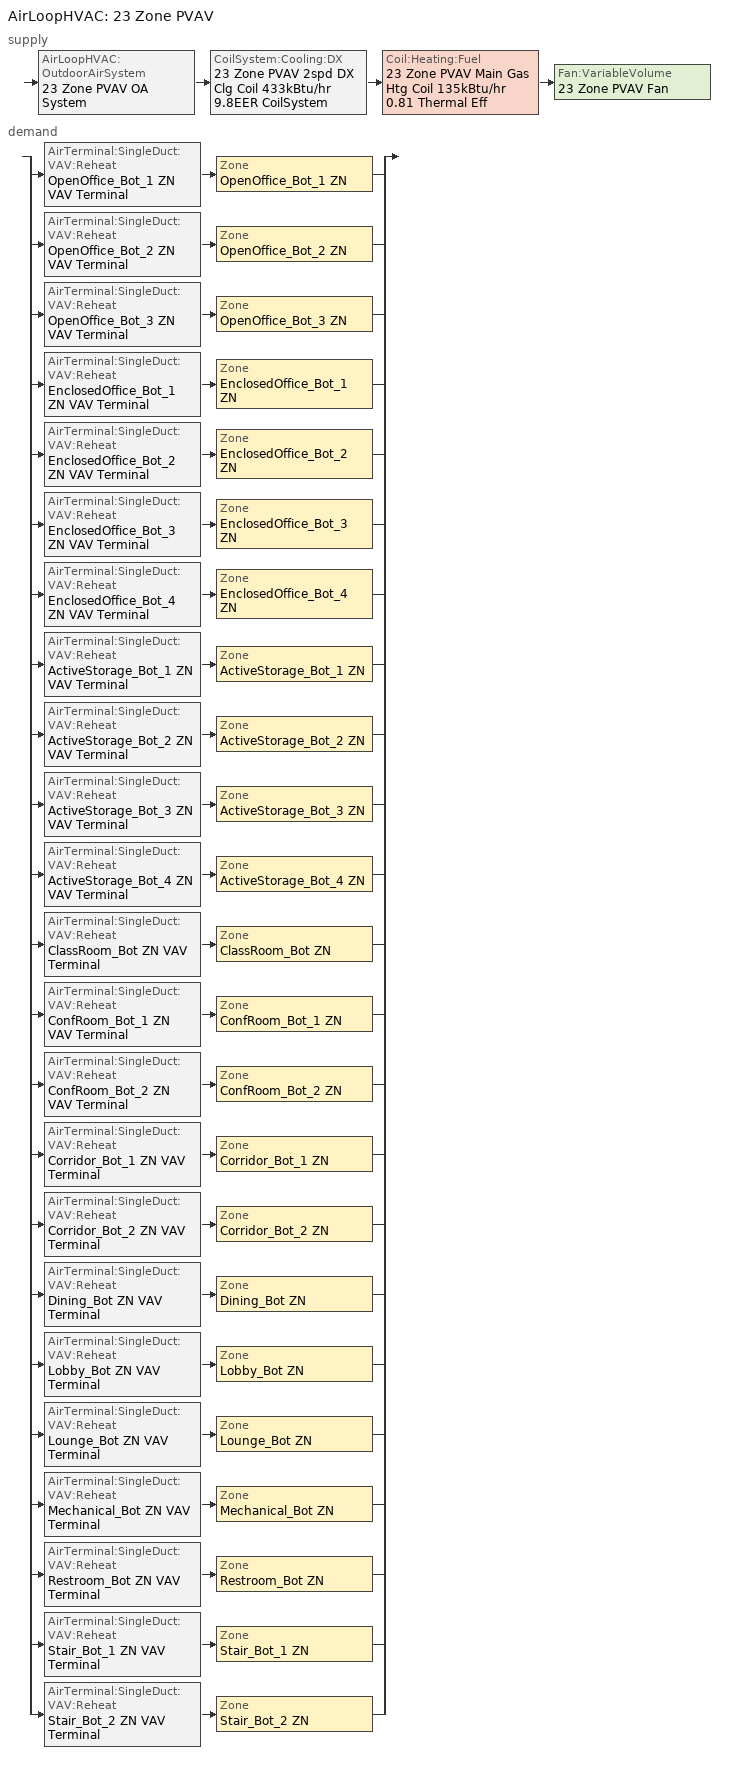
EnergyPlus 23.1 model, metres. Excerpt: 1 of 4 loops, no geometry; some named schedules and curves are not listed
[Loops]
AirLoopHVAC '23 Zone PVAV'
 supply: AirLoopHVAC:OutdoorAirSystem '23 Zone PVAV OA System' > CoilSystem:Cooling:DX '23 Zone PVAV 2spd DX Clg Coil 433kBtu/hr 9.8EER CoilSystem' > Coil:Heating:Fuel '23 Zone PVAV Main Gas Htg Coil 135kBtu/hr 0.81 Thermal Eff' > Fan:VariableVolume '23 Zone PVAV Fan'
 demand: split
  | AirTerminal:SingleDuct:VAV:Reheat 'OpenOffice_Bot_1 ZN VAV Terminal' > Zone 'OpenOffice_Bot_1 ZN'
  | AirTerminal:SingleDuct:VAV:Reheat 'OpenOffice_Bot_2 ZN VAV Terminal' > Zone 'OpenOffice_Bot_2 ZN'
  | AirTerminal:SingleDuct:VAV:Reheat 'OpenOffice_Bot_3 ZN VAV Terminal' > Zone 'OpenOffice_Bot_3 ZN'
  | AirTerminal:SingleDuct:VAV:Reheat 'EnclosedOffice_Bot_1 ZN VAV Terminal' > Zone 'EnclosedOffice_Bot_1 ZN'
  | AirTerminal:SingleDuct:VAV:Reheat 'EnclosedOffice_Bot_2 ZN VAV Terminal' > Zone 'EnclosedOffice_Bot_2 ZN'
  | AirTerminal:SingleDuct:VAV:Reheat 'EnclosedOffice_Bot_3 ZN VAV Terminal' > Zone 'EnclosedOffice_Bot_3 ZN'
  | AirTerminal:SingleDuct:VAV:Reheat 'EnclosedOffice_Bot_4 ZN VAV Terminal' > Zone 'EnclosedOffice_Bot_4 ZN'
  | AirTerminal:SingleDuct:VAV:Reheat 'ActiveStorage_Bot_1 ZN VAV Terminal' > Zone 'ActiveStorage_Bot_1 ZN'
  | AirTerminal:SingleDuct:VAV:Reheat 'ActiveStorage_Bot_2 ZN VAV Terminal' > Zone 'ActiveStorage_Bot_2 ZN'
  | AirTerminal:SingleDuct:VAV:Reheat 'ActiveStorage_Bot_3 ZN VAV Terminal' > Zone 'ActiveStorage_Bot_3 ZN'
  | AirTerminal:SingleDuct:VAV:Reheat 'ActiveStorage_Bot_4 ZN VAV Terminal' > Zone 'ActiveStorage_Bot_4 ZN'
  | AirTerminal:SingleDuct:VAV:Reheat 'ClassRoom_Bot ZN VAV Terminal' > Zone 'ClassRoom_Bot ZN'
  | AirTerminal:SingleDuct:VAV:Reheat 'ConfRoom_Bot_1 ZN VAV Terminal' > Zone 'ConfRoom_Bot_1 ZN'
  | AirTerminal:SingleDuct:VAV:Reheat 'ConfRoom_Bot_2 ZN VAV Terminal' > Zone 'ConfRoom_Bot_2 ZN'
  | AirTerminal:SingleDuct:VAV:Reheat 'Corridor_Bot_1 ZN VAV Terminal' > Zone 'Corridor_Bot_1 ZN'
  | AirTerminal:SingleDuct:VAV:Reheat 'Corridor_Bot_2 ZN VAV Terminal' > Zone 'Corridor_Bot_2 ZN'
  | AirTerminal:SingleDuct:VAV:Reheat 'Dining_Bot ZN VAV Terminal' > Zone 'Dining_Bot ZN'
  | AirTerminal:SingleDuct:VAV:Reheat 'Lobby_Bot ZN VAV Terminal' > Zone 'Lobby_Bot ZN'
  | AirTerminal:SingleDuct:VAV:Reheat 'Lounge_Bot ZN VAV Terminal' > Zone 'Lounge_Bot ZN'
  | AirTerminal:SingleDuct:VAV:Reheat 'Mechanical_Bot ZN VAV Terminal' > Zone 'Mechanical_Bot ZN'
  | AirTerminal:SingleDuct:VAV:Reheat 'Restroom_Bot ZN VAV Terminal' > Zone 'Restroom_Bot ZN'
  | AirTerminal:SingleDuct:VAV:Reheat 'Stair_Bot_1 ZN VAV Terminal' > Zone 'Stair_Bot_1 ZN'
  | AirTerminal:SingleDuct:VAV:Reheat 'Stair_Bot_2 ZN VAV Terminal' > Zone 'Stair_Bot_2 ZN'
[DesignSpecification:OutdoorAir] Outdoor Air Method=Sum; Outdoor Air Flow per Zone {m3/s}=0; Outdoor Air Flow Air Changes per Hour {1/hr}=0
Name | Outdoor Air Flow per Person {m3/s-person} | Outdoor Air Flow per Zone Floor Area {m3/s-m2}
MediumOffice - Storage Ventilation; MediumOffice - Elec/MechRoom Ventilation | 0 | 0.0006096
MediumOffice - Classroom Ventilation | 0.00471947 | 0.0006096
MediumOffice - Conference Ventilation; MediumOffice - Dining Ventilation; MediumOffice - ClosedOffice Ventilation; MediumOffice - Lobby Ventilation; MediumOffice - OpenOffice Ventilation | 0.00235974 | 0.0003048
MediumOffice - Corridor Ventilation; MediumOffice - Restroom Ventilation; MediumOffice - Stair Ventilation | 0 | 0.0003048
[DesignSpecification:OutdoorAir:SpaceList]
Name | Space 1 | Space 1 Design Specification Outdoor Air Object
ActiveStorage_Bot_1 ZN DSOA Space List | ActiveStorage_Bot_1 | MediumOffice - Storage Ventilation
ActiveStorage_Bot_2 ZN DSOA Space List | ActiveStorage_Bot_2 | MediumOffice - Storage Ventilation
ActiveStorage_Bot_3 ZN DSOA Space List | ActiveStorage_Bot_3 | MediumOffice - Storage Ventilation
ActiveStorage_Bot_4 ZN DSOA Space List | ActiveStorage_Bot_4 | MediumOffice - Storage Ventilation
ClassRoom_Bot ZN DSOA Space List | ClassRoom_Bot | MediumOffice - Classroom Ventilation
ConfRoom_Bot_1 ZN DSOA Space List | ConfRoom_Bot_1 | MediumOffice - Conference Ventilation
ConfRoom_Bot_2 ZN DSOA Space List | ConfRoom_Bot_2 | MediumOffice - Conference Ventilation
Corridor_Bot_1 ZN DSOA Space List | Corridor_Bot_1 | MediumOffice - Corridor Ventilation
Corridor_Bot_2 ZN DSOA Space List | Corridor_Bot_2 | MediumOffice - Corridor Ventilation
Dining_Bot ZN DSOA Space List | Dining_Bot | MediumOffice - Dining Ventilation
EnclosedOffice_Bot_1 ZN DSOA Space List | EnclosedOffice_Bot_1 | MediumOffice - ClosedOffice Ventilation
EnclosedOffice_Bot_2 ZN DSOA Space List | EnclosedOffice_Bot_2 | MediumOffice - ClosedOffice Ventilation
EnclosedOffice_Bot_3 ZN DSOA Space List | EnclosedOffice_Bot_3 | MediumOffice - ClosedOffice Ventilation
EnclosedOffice_Bot_4 ZN DSOA Space List | EnclosedOffice_Bot_4 | MediumOffice - ClosedOffice Ventilation
Lobby_Bot ZN DSOA Space List | Lobby_Bot | MediumOffice - Lobby Ventilation
Lounge_Bot ZN DSOA Space List | Lounge_Bot | MediumOffice - Lobby Ventilation
Mechanical_Bot ZN DSOA Space List | Mechanical_Bot | MediumOffice - Elec/MechRoom Ventilation
OpenOffice_Bot_1 ZN DSOA Space List | OpenOffice_Bot_1 | MediumOffice - OpenOffice Ventilation
OpenOffice_Bot_2 ZN DSOA Space List | OpenOffice_Bot_2 | MediumOffice - OpenOffice Ventilation
OpenOffice_Bot_3 ZN DSOA Space List | OpenOffice_Bot_3 | MediumOffice - OpenOffice Ventilation
Restroom_Bot ZN DSOA Space List | Restroom_Bot | MediumOffice - Restroom Ventilation
Stair_Bot_1 ZN DSOA Space List | Stair_Bot_1 | MediumOffice - Stair Ventilation
Stair_Bot_2 ZN DSOA Space List | Stair_Bot_2 | MediumOffice - Stair Ventilation
[DesignSpecification:ZoneAirDistribution] Minimum Zone Ventilation Efficiency=0.6
ActiveStorage_Bot_1 ZN Design Spec Zone Air Dist; ActiveStorage_Bot_2 ZN Design Spec Zone Air Dist; ActiveStorage_Bot_3 ZN Design Spec Zone Air Dist; ActiveStorage_Bot_4 ZN Design Spec Zone Air Dist; ClassRoom_Bot ZN Design Spec Zone Air Dist; ConfRoom_Bot_1 ZN Design Spec Zone Air Dist; ConfRoom_Bot_2 ZN Design Spec Zone Air Dist; Corridor_Bot_1 ZN Design Spec Zone Air Dist; Corridor_Bot_2 ZN Design Spec Zone Air Dist; Dining_Bot ZN Design Spec Zone Air Dist; EnclosedOffice_Bot_1 ZN Design Spec Zone Air Dist; EnclosedOffice_Bot_2 ZN Design Spec Zone Air Dist; EnclosedOffice_Bot_3 ZN Design Spec Zone Air Dist; EnclosedOffice_Bot_4 ZN Design Spec Zone Air Dist; Lobby_Bot ZN Design Spec Zone Air Dist; Lounge_Bot ZN Design Spec Zone Air Dist; Mechanical_Bot ZN Design Spec Zone Air Dist; OpenOffice_Bot_1 ZN Design Spec Zone Air Dist; OpenOffice_Bot_2 ZN Design Spec Zone Air Dist; OpenOffice_Bot_3 ZN Design Spec Zone Air Dist; Restroom_Bot ZN Design Spec Zone Air Dist; Stair_Bot_1 ZN Design Spec Zone Air Dist; Stair_Bot_2 ZN Design Spec Zone Air Dist
[Sizing:Zone] Zone Cooling Design Supply Air Temperature Input Method=SupplyAirTemperature; Zone Cooling Design Supply Air Temperature {C}=12.7778; Zone Cooling Design Supply Air Temperature Difference {deltaC}=11.11; Zone Heating Design Supply Air Temperature Input Method=SupplyAirTemperature; Zone Heating Design Supply Air Temperature {C}=50; Zone Heating Design Supply Air Temperature Difference {deltaC}=11.11; Zone Cooling Design Supply Air Humidity Ratio {kgWater/kgDryAir}=0.0085; Zone Heating Design Supply Air Humidity Ratio {kgWater/kgDryAir}=0.008; Cooling Design Air Flow Method=DesignDay; Cooling Design Air Flow Rate {m3/s}=0; Cooling Minimum Air Flow per Zone Floor Area {m3/s-m2}=0.000762; Cooling Minimum Air Flow {m3/s}=0; Cooling Minimum Air Flow Fraction=0; Heating Design Air Flow Method=DesignDay; Heating Design Air Flow Rate {m3/s}=0; Heating Maximum Air Flow per Zone Floor Area {m3/s-m2}=0.002032; Heating Maximum Air Flow {m3/s}=0.141576; Heating Maximum Air Flow Fraction=0.3; Account for Dedicated Outdoor Air System=No; Zone Load Sizing Method=Sensible Load Only No Latent Load; Zone Latent Cooling Design Supply Air Humidity Ratio Input Method=HumidityRatioDifference; Zone Cooling Design Supply Air Humidity Ratio Difference {kgWater/kgDryAir}=0.005; Zone Latent Heating Design Supply Air Humidity Ratio Input Method=HumidityRatioDifference; Zone Humidification Design Supply Air Humidity Ratio Difference {kgWater/kgDryAir}=0.005
Name | Design Specification Outdoor Air Object | Design Specification Zone Air Distribution Object
ActiveStorage_Bot_1 ZN | ActiveStorage_Bot_1 ZN DSOA Space List | ActiveStorage_Bot_1 ZN Design Spec Zone Air Dist
ActiveStorage_Bot_2 ZN | ActiveStorage_Bot_2 ZN DSOA Space List | ActiveStorage_Bot_2 ZN Design Spec Zone Air Dist
ActiveStorage_Bot_3 ZN | ActiveStorage_Bot_3 ZN DSOA Space List | ActiveStorage_Bot_3 ZN Design Spec Zone Air Dist
ActiveStorage_Bot_4 ZN | ActiveStorage_Bot_4 ZN DSOA Space List | ActiveStorage_Bot_4 ZN Design Spec Zone Air Dist
ClassRoom_Bot ZN | ClassRoom_Bot ZN DSOA Space List | ClassRoom_Bot ZN Design Spec Zone Air Dist
ConfRoom_Bot_1 ZN | ConfRoom_Bot_1 ZN DSOA Space List | ConfRoom_Bot_1 ZN Design Spec Zone Air Dist
ConfRoom_Bot_2 ZN | ConfRoom_Bot_2 ZN DSOA Space List | ConfRoom_Bot_2 ZN Design Spec Zone Air Dist
Corridor_Bot_1 ZN | Corridor_Bot_1 ZN DSOA Space List | Corridor_Bot_1 ZN Design Spec Zone Air Dist
Corridor_Bot_2 ZN | Corridor_Bot_2 ZN DSOA Space List | Corridor_Bot_2 ZN Design Spec Zone Air Dist
Dining_Bot ZN | Dining_Bot ZN DSOA Space List | Dining_Bot ZN Design Spec Zone Air Dist
EnclosedOffice_Bot_1 ZN | EnclosedOffice_Bot_1 ZN DSOA Space List | EnclosedOffice_Bot_1 ZN Design Spec Zone Air Dist
EnclosedOffice_Bot_2 ZN | EnclosedOffice_Bot_2 ZN DSOA Space List | EnclosedOffice_Bot_2 ZN Design Spec Zone Air Dist
EnclosedOffice_Bot_3 ZN | EnclosedOffice_Bot_3 ZN DSOA Space List | EnclosedOffice_Bot_3 ZN Design Spec Zone Air Dist
EnclosedOffice_Bot_4 ZN | EnclosedOffice_Bot_4 ZN DSOA Space List | EnclosedOffice_Bot_4 ZN Design Spec Zone Air Dist
Lobby_Bot ZN | Lobby_Bot ZN DSOA Space List | Lobby_Bot ZN Design Spec Zone Air Dist
Lounge_Bot ZN | Lounge_Bot ZN DSOA Space List | Lounge_Bot ZN Design Spec Zone Air Dist
Mechanical_Bot ZN | Mechanical_Bot ZN DSOA Space List | Mechanical_Bot ZN Design Spec Zone Air Dist
OpenOffice_Bot_1 ZN | OpenOffice_Bot_1 ZN DSOA Space List | OpenOffice_Bot_1 ZN Design Spec Zone Air Dist
OpenOffice_Bot_2 ZN | OpenOffice_Bot_2 ZN DSOA Space List | OpenOffice_Bot_2 ZN Design Spec Zone Air Dist
OpenOffice_Bot_3 ZN | OpenOffice_Bot_3 ZN DSOA Space List | OpenOffice_Bot_3 ZN Design Spec Zone Air Dist
Restroom_Bot ZN | Restroom_Bot ZN DSOA Space List | Restroom_Bot ZN Design Spec Zone Air Dist
Stair_Bot_1 ZN | Stair_Bot_1 ZN DSOA Space List | Stair_Bot_1 ZN Design Spec Zone Air Dist
Stair_Bot_2 ZN | Stair_Bot_2 ZN DSOA Space List | Stair_Bot_2 ZN Design Spec Zone Air Dist
[Sizing:System]
23 Zone PVAV: Type of Load to Size On=Sensible; Design Outdoor Air Flow Rate {m3/s}=1.18989; Central Heating Maximum System Air Flow Ratio=0.3; Preheat Design Temperature {C}=7.22222; Preheat Design Humidity Ratio {kgWater/kgDryAir}=0.008; Precool Design Temperature {C}=12.7778; Precool Design Humidity Ratio {kgWater/kgDryAir}=0.008; Central Cooling Design Supply Air Temperature {C}=12.7778; Central Heating Design Supply Air Temperature {C}=12.7778; Type of Zone Sum to Use=Coincident; 100% Outdoor Air in Cooling=No; 100% Outdoor Air in Heating=No; Central Cooling Design Supply Air Humidity Ratio {kgWater/kgDryAir}=0.0085; Central Heating Design Supply Air Humidity Ratio {kgWater/kgDryAir}=0.008; Cooling Supply Air Flow Rate Method=DesignDay; Cooling Supply Air Flow Rate {m3/s}=0; Cooling Supply Air Flow Rate Per Floor Area {m3/s-m2}=0.00996765; Cooling Fraction of Autosized Cooling Supply Air Flow Rate=1; Cooling Supply Air Flow Rate Per Unit Cooling Capacity {m3/s-W}=3.94755e-05; Heating Supply Air Flow Rate Method=DesignDay; Heating Supply Air Flow Rate {m3/s}=0; Heating Supply Air Flow Rate Per Floor Area {m3/s-m2}=0.00996765; Heating Fraction of Autosized Heating Supply Air Flow Rate=1; Heating Fraction of Autosized Cooling Supply Air Flow Rate=1; Heating Supply Air Flow Rate Per Unit Heating Capacity {m3/s-W}=3.15882e-05; System Outdoor Air Method=ZoneSum; Zone Maximum Outdoor Air Fraction=1; Cooling Design Capacity Method=CoolingDesignCapacity; Cooling Design Capacity {W}=Autosize; Cooling Design Capacity Per Floor Area {W/m2}=234.7; Fraction of Autosized Cooling Design Capacity=1; Heating Design Capacity Method=HeatingDesignCapacity; Heating Design Capacity {W}=Autosize; Heating Design Capacity Per Floor Area {W/m2}=157; Fraction of Autosized Heating Design Capacity=1; Central Cooling Capacity Control Method=OnOff; Occupant Diversity=Autosize
[ZoneControl:Thermostat] Temperature Difference Between Cutout And Setpoint {deltaC}=0
Name | Zone or ZoneList | Control Type Schedule | Control 1
ActiveStorage_Bot_1 ZN Thermostat | ActiveStorage_Bot_1 ZN | ActiveStorage_Bot_1 ZN Thermostat Schedule | MediumOffice - Storage Thermostat 1
ActiveStorage_Bot_2 ZN Thermostat | ActiveStorage_Bot_2 ZN | ActiveStorage_Bot_2 ZN Thermostat Schedule | MediumOffice - Storage Thermostat 2
ActiveStorage_Bot_3 ZN Thermostat | ActiveStorage_Bot_3 ZN | ActiveStorage_Bot_3 ZN Thermostat Schedule | MediumOffice - Storage Thermostat 3
ActiveStorage_Bot_4 ZN Thermostat | ActiveStorage_Bot_4 ZN | ActiveStorage_Bot_4 ZN Thermostat Schedule | MediumOffice - Storage Thermostat 4
ClassRoom_Bot ZN Thermostat | ClassRoom_Bot ZN | ClassRoom_Bot ZN Thermostat Schedule | MediumOffice - Classroom Thermostat 1
ConfRoom_Bot_1 ZN Thermostat | ConfRoom_Bot_1 ZN | ConfRoom_Bot_1 ZN Thermostat Schedule | MediumOffice - Conference Thermostat 1
ConfRoom_Bot_2 ZN Thermostat | ConfRoom_Bot_2 ZN | ConfRoom_Bot_2 ZN Thermostat Schedule | MediumOffice - Conference Thermostat 2
Corridor_Bot_1 ZN Thermostat | Corridor_Bot_1 ZN | Corridor_Bot_1 ZN Thermostat Schedule | MediumOffice - Corridor Thermostat 1
Corridor_Bot_2 ZN Thermostat | Corridor_Bot_2 ZN | Corridor_Bot_2 ZN Thermostat Schedule | MediumOffice - Corridor Thermostat 2
Dining_Bot ZN Thermostat | Dining_Bot ZN | Dining_Bot ZN Thermostat Schedule | MediumOffice - Dining Thermostat 1
EnclosedOffice_Bot_1 ZN Thermostat | EnclosedOffice_Bot_1 ZN | EnclosedOffice_Bot_1 ZN Thermostat Schedule | MediumOffice - ClosedOffice Thermostat 1
EnclosedOffice_Bot_2 ZN Thermostat | EnclosedOffice_Bot_2 ZN | EnclosedOffice_Bot_2 ZN Thermostat Schedule | MediumOffice - ClosedOffice Thermostat 2
EnclosedOffice_Bot_3 ZN Thermostat | EnclosedOffice_Bot_3 ZN | EnclosedOffice_Bot_3 ZN Thermostat Schedule | MediumOffice - ClosedOffice Thermostat 3
EnclosedOffice_Bot_4 ZN Thermostat | EnclosedOffice_Bot_4 ZN | EnclosedOffice_Bot_4 ZN Thermostat Schedule | MediumOffice - ClosedOffice Thermostat 4
Lobby_Bot ZN Thermostat | Lobby_Bot ZN | Lobby_Bot ZN Thermostat Schedule | MediumOffice - Lobby Thermostat 1
Lounge_Bot ZN Thermostat | Lounge_Bot ZN | Lounge_Bot ZN Thermostat Schedule | MediumOffice - Lobby Thermostat 4
Mechanical_Bot ZN Thermostat | Mechanical_Bot ZN | Mechanical_Bot ZN Thermostat Schedule | MediumOffice - Elec/MechRoom Thermostat 1
OpenOffice_Bot_1 ZN Thermostat | OpenOffice_Bot_1 ZN | OpenOffice_Bot_1 ZN Thermostat Schedule | MediumOffice - OpenOffice Thermostat 1
OpenOffice_Bot_2 ZN Thermostat | OpenOffice_Bot_2 ZN | OpenOffice_Bot_2 ZN Thermostat Schedule | MediumOffice - OpenOffice Thermostat 2
OpenOffice_Bot_3 ZN Thermostat | OpenOffice_Bot_3 ZN | OpenOffice_Bot_3 ZN Thermostat Schedule | MediumOffice - OpenOffice Thermostat 3
Restroom_Bot ZN Thermostat | Restroom_Bot ZN | Restroom_Bot ZN Thermostat Schedule | MediumOffice - Restroom Thermostat 1
Stair_Bot_1 ZN Thermostat | Stair_Bot_1 ZN | Stair_Bot_1 ZN Thermostat Schedule | MediumOffice - Stair Thermostat 1
Stair_Bot_2 ZN Thermostat | Stair_Bot_2 ZN | Stair_Bot_2 ZN Thermostat Schedule | MediumOffice - Stair Thermostat 2
[ThermostatSetpoint:DualSetpoint] Heating Setpoint Temperature Schedule=OfficeMedium HTGSETP_SCH_YES_OPTIMUM - occupant standby mode; Cooling Setpoint Temperature Schedule=OfficeMedium CLGSETP_SCH_YES_OPTIMUM - occupant standby mode
MediumOffice - Storage Thermostat 1; MediumOffice - Storage Thermostat 2; MediumOffice - Storage Thermostat 3; MediumOffice - Storage Thermostat 4; MediumOffice - Classroom Thermostat 1; MediumOffice - Conference Thermostat 1; MediumOffice - Conference Thermostat 2; MediumOffice - Corridor Thermostat 1; MediumOffice - Corridor Thermostat 2; MediumOffice - Dining Thermostat 1; MediumOffice - ClosedOffice Thermostat 1; MediumOffice - ClosedOffice Thermostat 2; MediumOffice - ClosedOffice Thermostat 3; MediumOffice - ClosedOffice Thermostat 4; MediumOffice - Lobby Thermostat 1; MediumOffice - Lobby Thermostat 4; MediumOffice - Elec/MechRoom Thermostat 1; MediumOffice - OpenOffice Thermostat 1; MediumOffice - OpenOffice Thermostat 2; MediumOffice - OpenOffice Thermostat 3; MediumOffice - Restroom Thermostat 1; MediumOffice - Stair Thermostat 1; MediumOffice - Stair Thermostat 2
[AirTerminal:SingleDuct:VAV:Reheat] Availability Schedule=Always On Discrete; Maximum Air Flow Rate {m3/s}=Autosize; Zone Minimum Air Flow Input Method=Scheduled; Constant Minimum Air Flow Fraction=0; Fixed Minimum Air Flow Rate {m3/s}=0; Maximum Hot Water or Steam Flow Rate {m3/s}=Autosize; Minimum Hot Water or Steam Flow Rate {m3/s}=0; Convergence Tolerance=0.001; Damper Heating Action=Normal; Maximum Flow per Zone Floor Area During Reheat {m3/s-m2}=Autocalculate; Maximum Flow Fraction During Reheat=Autocalculate; Maximum Reheat Air Temperature {C}=50
Name | Minimum Air Flow Fraction Schedule | Reheat Coil
ActiveStorage_Bot_1 ZN VAV Terminal | ActiveStorage_Bot_1 ZN VAV Terminal - MDP - adjusted | ActiveStorage_Bot_1 ZN Electric Reheat Coil
ActiveStorage_Bot_2 ZN VAV Terminal | ActiveStorage_Bot_2 ZN VAV Terminal - MDP - adjusted | ActiveStorage_Bot_2 ZN Electric Reheat Coil
ActiveStorage_Bot_3 ZN VAV Terminal | ActiveStorage_Bot_3 ZN VAV Terminal - MDP - adjusted | ActiveStorage_Bot_3 ZN Electric Reheat Coil
ActiveStorage_Bot_4 ZN VAV Terminal | ActiveStorage_Bot_4 ZN VAV Terminal - MDP - adjusted | ActiveStorage_Bot_4 ZN Electric Reheat Coil
ClassRoom_Bot ZN VAV Terminal | ClassRoom_Bot ZN VAV Terminal - MDP - adjusted | ClassRoom_Bot ZN Electric Reheat Coil
ConfRoom_Bot_1 ZN VAV Terminal | ConfRoom_Bot_1 ZN VAV Terminal - MDP - adjusted | ConfRoom_Bot_1 ZN Electric Reheat Coil
ConfRoom_Bot_2 ZN VAV Terminal | ConfRoom_Bot_2 ZN VAV Terminal - MDP - adjusted | ConfRoom_Bot_2 ZN Electric Reheat Coil
Corridor_Bot_1 ZN VAV Terminal | Corridor_Bot_1 ZN VAV Terminal - MDP - adjusted | Corridor_Bot_1 ZN Electric Reheat Coil
Corridor_Bot_2 ZN VAV Terminal | Corridor_Bot_2 ZN VAV Terminal - MDP - adjusted | Corridor_Bot_2 ZN Electric Reheat Coil
Dining_Bot ZN VAV Terminal | Dining_Bot ZN VAV Terminal - MDP - adjusted | Dining_Bot ZN Electric Reheat Coil
EnclosedOffice_Bot_1 ZN VAV Terminal | EnclosedOffice_Bot_1 ZN VAV Terminal - MDP - adjusted | EnclosedOffice_Bot_1 ZN Electric Reheat Coil
EnclosedOffice_Bot_2 ZN VAV Terminal | EnclosedOffice_Bot_2 ZN VAV Terminal - MDP - adjusted | EnclosedOffice_Bot_2 ZN Electric Reheat Coil
EnclosedOffice_Bot_3 ZN VAV Terminal | EnclosedOffice_Bot_3 ZN VAV Terminal - MDP - adjusted | EnclosedOffice_Bot_3 ZN Electric Reheat Coil
EnclosedOffice_Bot_4 ZN VAV Terminal | EnclosedOffice_Bot_4 ZN VAV Terminal - MDP - adjusted | EnclosedOffice_Bot_4 ZN Electric Reheat Coil
Lobby_Bot ZN VAV Terminal | Lobby_Bot ZN VAV Terminal - MDP - adjusted | Lobby_Bot ZN Electric Reheat Coil
Lounge_Bot ZN VAV Terminal | Lounge_Bot ZN VAV Terminal - MDP - adjusted | Lounge_Bot ZN Electric Reheat Coil
Mechanical_Bot ZN VAV Terminal | Mechanical_Bot ZN VAV Terminal - MDP - adjusted | Mechanical_Bot ZN Electric Reheat Coil
OpenOffice_Bot_1 ZN VAV Terminal | OpenOffice_Bot_1 ZN VAV Terminal - MDP - adjusted | OpenOffice_Bot_1 ZN Electric Reheat Coil
OpenOffice_Bot_2 ZN VAV Terminal | OpenOffice_Bot_2 ZN VAV Terminal - MDP - adjusted | OpenOffice_Bot_2 ZN Electric Reheat Coil
OpenOffice_Bot_3 ZN VAV Terminal | OpenOffice_Bot_3 ZN VAV Terminal - MDP - adjusted | OpenOffice_Bot_3 ZN Electric Reheat Coil
Restroom_Bot ZN VAV Terminal | Restroom_Bot ZN VAV Terminal - MDP - adjusted | Restroom_Bot ZN Electric Reheat Coil
Stair_Bot_1 ZN VAV Terminal | Stair_Bot_1 ZN VAV Terminal - MDP - adjusted | Stair_Bot_1 ZN Electric Reheat Coil
Stair_Bot_2 ZN VAV Terminal | Stair_Bot_2 ZN VAV Terminal - MDP - adjusted | Stair_Bot_2 ZN Electric Reheat Coil
[Zone equipment]
ActiveStorage_Bot_1 ZN: ActiveStorage_Bot_1 ZN VAV Terminal
ActiveStorage_Bot_2 ZN: ActiveStorage_Bot_2 ZN VAV Terminal
ActiveStorage_Bot_3 ZN: ActiveStorage_Bot_3 ZN VAV Terminal
ActiveStorage_Bot_4 ZN: ActiveStorage_Bot_4 ZN VAV Terminal
ClassRoom_Bot ZN: ClassRoom_Bot ZN VAV Terminal
ConfRoom_Bot_1 ZN: ConfRoom_Bot_1 ZN VAV Terminal
ConfRoom_Bot_2 ZN: ConfRoom_Bot_2 ZN VAV Terminal
Corridor_Bot_1 ZN: Corridor_Bot_1 ZN VAV Terminal
Corridor_Bot_2 ZN: Corridor_Bot_2 ZN VAV Terminal
Dining_Bot ZN: Dining_Bot ZN VAV Terminal
EnclosedOffice_Bot_1 ZN: EnclosedOffice_Bot_1 ZN VAV Terminal
EnclosedOffice_Bot_2 ZN: EnclosedOffice_Bot_2 ZN VAV Terminal
EnclosedOffice_Bot_3 ZN: EnclosedOffice_Bot_3 ZN VAV Terminal
EnclosedOffice_Bot_4 ZN: EnclosedOffice_Bot_4 ZN VAV Terminal
Lobby_Bot ZN: Lobby_Bot ZN VAV Terminal
Lounge_Bot ZN: Lounge_Bot ZN VAV Terminal
Mechanical_Bot ZN: Mechanical_Bot ZN VAV Terminal
OpenOffice_Bot_1 ZN: OpenOffice_Bot_1 ZN VAV Terminal
OpenOffice_Bot_2 ZN: OpenOffice_Bot_2 ZN VAV Terminal
OpenOffice_Bot_3 ZN: OpenOffice_Bot_3 ZN VAV Terminal
Restroom_Bot ZN: Restroom_Bot ZN VAV Terminal
Stair_Bot_1 ZN: Stair_Bot_1 ZN VAV Terminal
Stair_Bot_2 ZN: Stair_Bot_2 ZN VAV Terminal
[Fan:VariableVolume]
23 Zone PVAV Fan: Availability Schedule=OfficeMedium HVACOperationSchd; Fan Total Efficiency=0.6084; Pressure Rise {Pa}=1389.92; Maximum Flow Rate {m3/s}=AutoSize; Fan Power Minimum Flow Rate Input Method=Fraction; Fan Power Minimum Flow Fraction=0.25; Fan Power Minimum Air Flow Rate {m3/s}=0; Motor Efficiency=0.936; Motor In Airstream Fraction=1; Fan Power Coefficient 1=0.04076; Fan Power Coefficient 2=0.0881; Fan Power Coefficient 3=-0.0729; Fan Power Coefficient 4=0.9437; Fan Power Coefficient 5=0
[Coil:Cooling:DX:TwoSpeed]
23 Zone PVAV 2spd DX Clg Coil 433kBtu/hr 9.8EER: Availability Schedule=Always On Discrete; High Speed Gross Rated Total Cooling Capacity {W}=Autosize; High Speed Rated Sensible Heat Ratio=Autosize; High Speed Gross Rated Cooling COP {W/W}=3.39929; High Speed Rated Air Flow Rate {m3/s}=Autosize; High Speed 2017 Rated Evaporator Fan Power Per Volume Flow Rate {W/(m3/s)}=773.3; High Speed 2023 Rated Evaporator Fan Power Per Volume Flow Rate {W/(m3/s)}=23 Zone PVAV Mixed Air Node; Unit Internal Static Air Pressure {Pa}=23 Zone PVAV 2spd DX Clg Coil 433kBtu/hr 9.8EER Outlet Air Node; Total Cooling Capacity Function of Temperature Curve=PSZ-AC DX Unitary Package EIRFT; Total Cooling Capacity Function of Flow Fraction Curve=PSZ-AC_Unitary_PackagecoolEIRFFF; Energy Input Ratio Function of Temperature Curve=PSZ-AC_Unitary_PackagecoolPLR; Energy Input Ratio Function of Flow Fraction Curve=Autosize; Part Load Fraction Correlation Curve=0.69; Low Speed Gross Rated Total Cooling Capacity {W}=3.39929; Low Speed Gross Rated Sensible Heat Ratio=Autosize; Low Speed Gross Rated Cooling COP {W/W}=PSZ-AC_Unitary_PackagecoolCapFT; Low Speed Rated Air Flow Rate {m3/s}=PSZ-AC DX Unitary Package EIRFT; Low Speed 2023 Rated Evaporator Fan Power Per Volume Flow Rate {W/(m3/s)}=AirCooled; Low Speed Total Cooling Capacity Function of Temperature Curve=-25; Low Speed Energy Input Ratio Function of Temperature Curve=0.9; Condenser Type=Autosize; Minimum Outdoor Dry-Bulb Temperature for Compressor Operation {C}=0.9; High Speed Evaporative Condenser Effectiveness=Autosize; High Speed Evaporative Condenser Air Flow Rate {m3/s}=Autosize; Low Speed Evaporative Condenser Air Flow Rate {m3/s}=0; Low Speed Evaporative Condenser Pump Rated Power Consumption {W}=2
[Coil:Heating:Electric] Availability Schedule=Always On Discrete; Efficiency=1; Nominal Capacity {W}=Autosize
ActiveStorage_Bot_1 ZN Electric Reheat Coil; ActiveStorage_Bot_2 ZN Electric Reheat Coil; ActiveStorage_Bot_3 ZN Electric Reheat Coil; ActiveStorage_Bot_4 ZN Electric Reheat Coil; ClassRoom_Bot ZN Electric Reheat Coil; ConfRoom_Bot_1 ZN Electric Reheat Coil; ConfRoom_Bot_2 ZN Electric Reheat Coil; Corridor_Bot_1 ZN Electric Reheat Coil; Corridor_Bot_2 ZN Electric Reheat Coil; Dining_Bot ZN Electric Reheat Coil; EnclosedOffice_Bot_1 ZN Electric Reheat Coil; EnclosedOffice_Bot_2 ZN Electric Reheat Coil; EnclosedOffice_Bot_3 ZN Electric Reheat Coil; EnclosedOffice_Bot_4 ZN Electric Reheat Coil; Lobby_Bot ZN Electric Reheat Coil; Lounge_Bot ZN Electric Reheat Coil; Mechanical_Bot ZN Electric Reheat Coil; OpenOffice_Bot_1 ZN Electric Reheat Coil; OpenOffice_Bot_2 ZN Electric Reheat Coil; OpenOffice_Bot_3 ZN Electric Reheat Coil; Restroom_Bot ZN Electric Reheat Coil; Stair_Bot_1 ZN Electric Reheat Coil; Stair_Bot_2 ZN Electric Reheat Coil
[Coil:Heating:Fuel]
23 Zone PVAV Main Gas Htg Coil 135kBtu/hr 0.81 Thermal Eff: Availability Schedule=Always On Discrete; Fuel Type=NaturalGas; Burner Efficiency=0.81; Nominal Capacity {W}=AutoSize; On Cycle Parasitic Electric Load {W}=0; Off Cycle Parasitic Fuel Load {W}=0
[CoilSystem:Cooling:DX]
23 Zone PVAV 2spd DX Clg Coil 433kBtu/hr 9.8EER CoilSystem: Availability Schedule=Always On Discrete; Cooling Coil=23 Zone PVAV 2spd DX Clg Coil 433kBtu/hr 9.8EER
[Controller:OutdoorAir]
Controller Outdoor Air 1: Minimum Outdoor Air Flow Rate {m3/s}=0; Maximum Outdoor Air Flow Rate {m3/s}=Autosize; Economizer Control Type=DifferentialDryBulb; Economizer Control Action Type=ModulateFlow; Lockout Type=LockoutWithHeating; Minimum Limit Type=FixedMinimum; Minimum Outdoor Air Schedule=OfficeMedium MinOA_MotorizedDamper_Sched; Maximum Fraction of Outdoor Air Schedule=23 Zone PVAV_MAX_OA_FRAC; Mechanical Ventilation Controller=23 Zone PVAV Ventilation Controller; High Humidity Control=No; Control High Indoor Humidity Based on Outdoor Humidity Ratio=Yes; Heat Recovery Bypass Control Type=BypassWhenWithinEconomizerLimits
[Controller:MechanicalVentilation]
23 Zone PVAV Ventilation Controller: Availability Schedule=OfficeMedium MinOA_MotorizedDamper_Sched; Demand Controlled Ventilation=No; System Outdoor Air Method=Standard62.1VentilationRateProcedureWithLimit; Zone or ZoneList 1=ActiveStorage_Bot_1 ZN; Design Specification Outdoor Air Object Name 1=MediumOffice - Storage Ventilation; Design Specification Zone Air Distribution Object Name 1=ActiveStorage_Bot_1 ZN Design Spec Zone Air Dist; Zone or ZoneList 2=ActiveStorage_Bot_2 ZN; Design Specification Outdoor Air Object Name 2=MediumOffice - Storage Ventilation; Design Specification Zone Air Distribution Object Name 2=ActiveStorage_Bot_2 ZN Design Spec Zone Air Dist; Zone or ZoneList 3=ActiveStorage_Bot_3 ZN; Design Specification Outdoor Air Object Name 3=MediumOffice - Storage Ventilation; Design Specification Zone Air Distribution Object Name 3=ActiveStorage_Bot_3 ZN Design Spec Zone Air Dist; Zone or ZoneList 4=ActiveStorage_Bot_4 ZN; Design Specification Outdoor Air Object Name 4=MediumOffice - Storage Ventilation; Design Specification Zone Air Distribution Object Name 4=ActiveStorage_Bot_4 ZN Design Spec Zone Air Dist; Zone or ZoneList 5=ClassRoom_Bot ZN; Design Specification Outdoor Air Object Name 5=MediumOffice - Classroom Ventilation; Design Specification Zone Air Distribution Object Name 5=ClassRoom_Bot ZN Design Spec Zone Air Dist; Zone or ZoneList 6=ConfRoom_Bot_1 ZN; Design Specification Outdoor Air Object Name 6=MediumOffice - Conference Ventilation; Design Specification Zone Air Distribution Object Name 6=ConfRoom_Bot_1 ZN Design Spec Zone Air Dist; Zone or ZoneList 7=ConfRoom_Bot_2 ZN; Design Specification Outdoor Air Object Name 7=MediumOffice - Conference Ventilation; Design Specification Zone Air Distribution Object Name 7=ConfRoom_Bot_2 ZN Design Spec Zone Air Dist; Zone or ZoneList 8=Corridor_Bot_1 ZN; Design Specification Outdoor Air Object Name 8=MediumOffice - Corridor Ventilation; Design Specification Zone Air Distribution Object Name 8=Corridor_Bot_1 ZN Design Spec Zone Air Dist; Zone or ZoneList 9=Corridor_Bot_2 ZN; Design Specification Outdoor Air Object Name 9=MediumOffice - Corridor Ventilation; Design Specification Zone Air Distribution Object Name 9=Corridor_Bot_2 ZN Design Spec Zone Air Dist; Zone or ZoneList 10=Dining_Bot ZN; Design Specification Outdoor Air Object Name 10=MediumOffice - Dining Ventilation; Design Specification Zone Air Distribution Object Name 10=Dining_Bot ZN Design Spec Zone Air Dist; Zone or ZoneList 11=EnclosedOffice_Bot_1 ZN; Design Specification Outdoor Air Object Name 11=MediumOffice - ClosedOffice Ventilation; Design Specification Zone Air Distribution Object Name 11=EnclosedOffice_Bot_1 ZN Design Spec Zone Air Dist; Zone or ZoneList 12=EnclosedOffice_Bot_2 ZN; Design Specification Outdoor Air Object Name 12=MediumOffice - ClosedOffice Ventilation; Design Specification Zone Air Distribution Object Name 12=EnclosedOffice_Bot_2 ZN Design Spec Zone Air Dist; Zone or ZoneList 13=EnclosedOffice_Bot_3 ZN; Design Specification Outdoor Air Object Name 13=MediumOffice - ClosedOffice Ventilation; Design Specification Zone Air Distribution Object Name 13=EnclosedOffice_Bot_3 ZN Design Spec Zone Air Dist; Zone or ZoneList 14=EnclosedOffice_Bot_4 ZN; Design Specification Outdoor Air Object Name 14=MediumOffice - ClosedOffice Ventilation; Design Specification Zone Air Distribution Object Name 14=EnclosedOffice_Bot_4 ZN Design Spec Zone Air Dist; Zone or ZoneList 15=Lobby_Bot ZN; Design Specification Outdoor Air Object Name 15=MediumOffice - Lobby Ventilation; Design Specification Zone Air Distribution Object Name 15=Lobby_Bot ZN Design Spec Zone Air Dist; Zone or ZoneList 16=Lounge_Bot ZN; Design Specification Outdoor Air Object Name 16=MediumOffice - Lobby Ventilation; Design Specification Zone Air Distribution Object Name 16=Lounge_Bot ZN Design Spec Zone Air Dist; Zone or ZoneList 17=Mechanical_Bot ZN; Design Specification Outdoor Air Object Name 17=MediumOffice - Elec/MechRoom Ventilation; Design Specification Zone Air Distribution Object Name 17=Mechanical_Bot ZN Design Spec Zone Air Dist; Zone or ZoneList 18=OpenOffice_Bot_1 ZN; Design Specification Outdoor Air Object Name 18=MediumOffice - OpenOffice Ventilation; Design Specification Zone Air Distribution Object Name 18=OpenOffice_Bot_1 ZN Design Spec Zone Air Dist; Zone or ZoneList 19=OpenOffice_Bot_2 ZN; Design Specification Outdoor Air Object Name 19=MediumOffice - OpenOffice Ventilation; Design Specification Zone Air Distribution Object Name 19=OpenOffice_Bot_2 ZN Design Spec Zone Air Dist; Zone or ZoneList 20=OpenOffice_Bot_3 ZN; Design Specification Outdoor Air Object Name 20=MediumOffice - OpenOffice Ventilation; Design Specification Zone Air Distribution Object Name 20=OpenOffice_Bot_3 ZN Design Spec Zone Air Dist; Zone or ZoneList 21=Restroom_Bot ZN; Design Specification Outdoor Air Object Name 21=MediumOffice - Restroom Ventilation; Design Specification Zone Air Distribution Object Name 21=Restroom_Bot ZN Design Spec Zone Air Dist; Zone or ZoneList 22=Stair_Bot_1 ZN; Design Specification Outdoor Air Object Name 22=MediumOffice - Stair Ventilation; Design Specification Zone Air Distribution Object Name 22=Stair_Bot_1 ZN Design Spec Zone Air Dist; Zone or ZoneList 23=Stair_Bot_2 ZN; Design Specification Outdoor Air Object Name 23=MediumOffice - Stair Ventilation; Design Specification Zone Air Distribution Object Name 23=Stair_Bot_2 ZN Design Spec Zone Air Dist
[AirLoopHVAC]
23 Zone PVAV: Design Supply Air Flow Rate {m3/s}=AutoSize; Design Return Air Flow Fraction of Supply Air Flow=1
[SetpointManager:MixedAir] Control Variable=Temperature
Name | Setpoint Node or NodeList
23 Zone PVAV Mixed Air Node OS Default SPM | 23 Zone PVAV Mixed Air Node
23 Zone PVAV 2spd DX Clg Coil 433kBtu/hr 9.8EER Outlet Air Node OS Default SPM | 23 Zone PVAV 2spd DX Clg Coil 433kBtu/hr 9.8EER Outlet Air Node
23 Zone PVAV Main Gas Htg Coil 135kBtu/hr 0.81 Thermal Eff Outlet Air Node OS Default SPM | 23 Zone PVAV Main Gas Htg Coil 135kBtu/hr 0.81 Thermal Eff Outlet Air Node
[SetpointManager:Warmest]
23 Zone PVAV SAT Warmest Reset: Control Variable=Temperature; HVAC Air Loop=23 Zone PVAV; Minimum Setpoint Temperature {C}=12.7778; Maximum Setpoint Temperature {C}=15.5556; Strategy=MaximumTemperature; Setpoint Node or NodeList=23 Zone PVAV Supply Outlet Node
[Schedule:Week:Daily]
ActiveStorage_Bot_1 ZN VAV Terminal - MDP - adjusted Week Rule - Jan1-Dec31: ActiveStorage_Bot_1 ZN VAV Terminal - MDP Default 1, ActiveStorage_Bot_1 ZN VAV Terminal - MDP Default 1, ActiveStorage_Bot_1 ZN VAV Terminal - MDP Default 1, ActiveStorage_Bot_1 ZN VAV Terminal - MDP Default 1, ActiveStorage_Bot_1 ZN VAV Terminal - MDP Default 1, ActiveStorage_Bot_1 ZN VAV Terminal - MDP Default 1, ActiveStorage_Bot_1 ZN VAV Terminal - MDP Default 1, ActiveStorage_Bot_1 ZN VAV Terminal - MDP Default 1, ActiveStorage_Bot_1 ZN VAV Terminal - MDP Default 1, ActiveStorage_Bot_1 ZN VAV Terminal - MDP Default 1, ActiveStorage_Bot_1 ZN VAV Terminal - MDP Default 1, ActiveStorage_Bot_1 ZN VAV Terminal - MDP Default 1
ActiveStorage_Bot_2 ZN VAV Terminal - MDP - adjusted Week Rule - Jan1-Dec31: ActiveStorage_Bot_2 ZN VAV Terminal - MDP Default 1, ActiveStorage_Bot_2 ZN VAV Terminal - MDP Default 1, ActiveStorage_Bot_2 ZN VAV Terminal - MDP Default 1, ActiveStorage_Bot_2 ZN VAV Terminal - MDP Default 1, ActiveStorage_Bot_2 ZN VAV Terminal - MDP Default 1, ActiveStorage_Bot_2 ZN VAV Terminal - MDP Default 1, ActiveStorage_Bot_2 ZN VAV Terminal - MDP Default 1, ActiveStorage_Bot_2 ZN VAV Terminal - MDP Default 1, ActiveStorage_Bot_2 ZN VAV Terminal - MDP Default 1, ActiveStorage_Bot_2 ZN VAV Terminal - MDP Default 1, ActiveStorage_Bot_2 ZN VAV Terminal - MDP Default 1, ActiveStorage_Bot_2 ZN VAV Terminal - MDP Default 1
ActiveStorage_Bot_3 ZN VAV Terminal - MDP - adjusted Week Rule - Jan1-Dec31: ActiveStorage_Bot_3 ZN VAV Terminal - MDP Default 1, ActiveStorage_Bot_3 ZN VAV Terminal - MDP Default 1, ActiveStorage_Bot_3 ZN VAV Terminal - MDP Default 1, ActiveStorage_Bot_3 ZN VAV Terminal - MDP Default 1, ActiveStorage_Bot_3 ZN VAV Terminal - MDP Default 1, ActiveStorage_Bot_3 ZN VAV Terminal - MDP Default 1, ActiveStorage_Bot_3 ZN VAV Terminal - MDP Default 1, ActiveStorage_Bot_3 ZN VAV Terminal - MDP Default 1, ActiveStorage_Bot_3 ZN VAV Terminal - MDP Default 1, ActiveStorage_Bot_3 ZN VAV Terminal - MDP Default 1, ActiveStorage_Bot_3 ZN VAV Terminal - MDP Default 1, ActiveStorage_Bot_3 ZN VAV Terminal - MDP Default 1
ActiveStorage_Bot_4 ZN VAV Terminal - MDP - adjusted Week Rule - Jan1-Dec31: ActiveStorage_Bot_4 ZN VAV Terminal - MDP Default 1, ActiveStorage_Bot_4 ZN VAV Terminal - MDP Default 1, ActiveStorage_Bot_4 ZN VAV Terminal - MDP Default 1, ActiveStorage_Bot_4 ZN VAV Terminal - MDP Default 1, ActiveStorage_Bot_4 ZN VAV Terminal - MDP Default 1, ActiveStorage_Bot_4 ZN VAV Terminal - MDP Default 1, ActiveStorage_Bot_4 ZN VAV Terminal - MDP Default 1, ActiveStorage_Bot_4 ZN VAV Terminal - MDP Default 1, ActiveStorage_Bot_4 ZN VAV Terminal - MDP Default 1, ActiveStorage_Bot_4 ZN VAV Terminal - MDP Default 1, ActiveStorage_Bot_4 ZN VAV Terminal - MDP Default 1, ActiveStorage_Bot_4 ZN VAV Terminal - MDP Default 1
ClassRoom_Bot ZN VAV Terminal - MDP - adjusted Week Rule - Jan1-Dec31: ClassRoom_Bot ZN VAV Terminal - MDP Default 1, ClassRoom_Bot ZN VAV Terminal - MDP Default 1, ClassRoom_Bot ZN VAV Terminal - MDP Default 1, ClassRoom_Bot ZN VAV Terminal - MDP Default 1, ClassRoom_Bot ZN VAV Terminal - MDP Default 1, ClassRoom_Bot ZN VAV Terminal - MDP Default 1, ClassRoom_Bot ZN VAV Terminal - MDP Default 1, ClassRoom_Bot ZN VAV Terminal - MDP Default 1, ClassRoom_Bot ZN VAV Terminal - MDP Default 1, ClassRoom_Bot ZN VAV Terminal - MDP Default 1, ClassRoom_Bot ZN VAV Terminal - MDP Default 1, ClassRoom_Bot ZN VAV Terminal - MDP Default 1
ConfRoom_Bot_1 ZN VAV Terminal - MDP - adjusted Week Rule - Jan1-Dec31: ConfRoom_Bot_1 ZN VAV Terminal - MDP Default 1, ConfRoom_Bot_1 ZN VAV Terminal - MDP Default 1, ConfRoom_Bot_1 ZN VAV Terminal - MDP Default 1, ConfRoom_Bot_1 ZN VAV Terminal - MDP Default 1, ConfRoom_Bot_1 ZN VAV Terminal - MDP Default 1, ConfRoom_Bot_1 ZN VAV Terminal - MDP Default 1, ConfRoom_Bot_1 ZN VAV Terminal - MDP Default 1, ConfRoom_Bot_1 ZN VAV Terminal - MDP Default 1, ConfRoom_Bot_1 ZN VAV Terminal - MDP Default 1, ConfRoom_Bot_1 ZN VAV Terminal - MDP Default 1, ConfRoom_Bot_1 ZN VAV Terminal - MDP Default 1, ConfRoom_Bot_1 ZN VAV Terminal - MDP Default 1
ConfRoom_Bot_2 ZN VAV Terminal - MDP - adjusted Week Rule - Jan1-Dec31: ConfRoom_Bot_2 ZN VAV Terminal - MDP Default 1, ConfRoom_Bot_2 ZN VAV Terminal - MDP Default 1, ConfRoom_Bot_2 ZN VAV Terminal - MDP Default 1, ConfRoom_Bot_2 ZN VAV Terminal - MDP Default 1, ConfRoom_Bot_2 ZN VAV Terminal - MDP Default 1, ConfRoom_Bot_2 ZN VAV Terminal - MDP Default 1, ConfRoom_Bot_2 ZN VAV Terminal - MDP Default 1, ConfRoom_Bot_2 ZN VAV Terminal - MDP Default 1, ConfRoom_Bot_2 ZN VAV Terminal - MDP Default 1, ConfRoom_Bot_2 ZN VAV Terminal - MDP Default 1, ConfRoom_Bot_2 ZN VAV Terminal - MDP Default 1, ConfRoom_Bot_2 ZN VAV Terminal - MDP Default 1
Corridor_Bot_1 ZN VAV Terminal - MDP - adjusted Week Rule - Jan1-Dec31: Corridor_Bot_1 ZN VAV Terminal - MDP Default 1, Corridor_Bot_1 ZN VAV Terminal - MDP Default 1, Corridor_Bot_1 ZN VAV Terminal - MDP Default 1, Corridor_Bot_1 ZN VAV Terminal - MDP Default 1, Corridor_Bot_1 ZN VAV Terminal - MDP Default 1, Corridor_Bot_1 ZN VAV Terminal - MDP Default 1, Corridor_Bot_1 ZN VAV Terminal - MDP Default 1, Corridor_Bot_1 ZN VAV Terminal - MDP Default 1, Corridor_Bot_1 ZN VAV Terminal - MDP Default 1, Corridor_Bot_1 ZN VAV Terminal - MDP Default 1, Corridor_Bot_1 ZN VAV Terminal - MDP Default 1, Corridor_Bot_1 ZN VAV Terminal - MDP Default 1
Corridor_Bot_2 ZN VAV Terminal - MDP - adjusted Week Rule - Jan1-Dec31: Corridor_Bot_2 ZN VAV Terminal - MDP Default 1, Corridor_Bot_2 ZN VAV Terminal - MDP Default 1, Corridor_Bot_2 ZN VAV Terminal - MDP Default 1, Corridor_Bot_2 ZN VAV Terminal - MDP Default 1, Corridor_Bot_2 ZN VAV Terminal - MDP Default 1, Corridor_Bot_2 ZN VAV Terminal - MDP Default 1, Corridor_Bot_2 ZN VAV Terminal - MDP Default 1, Corridor_Bot_2 ZN VAV Terminal - MDP Default 1, Corridor_Bot_2 ZN VAV Terminal - MDP Default 1, Corridor_Bot_2 ZN VAV Terminal - MDP Default 1, Corridor_Bot_2 ZN VAV Terminal - MDP Default 1, Corridor_Bot_2 ZN VAV Terminal - MDP Default 1
Dining_Bot ZN VAV Terminal - MDP - adjusted Week Rule - Jan1-Dec31: Dining_Bot ZN VAV Terminal - MDP Default 1, Dining_Bot ZN VAV Terminal - MDP Default 1, Dining_Bot ZN VAV Terminal - MDP Default 1, Dining_Bot ZN VAV Terminal - MDP Default 1, Dining_Bot ZN VAV Terminal - MDP Default 1, Dining_Bot ZN VAV Terminal - MDP Default 1, Dining_Bot ZN VAV Terminal - MDP Default 1, Dining_Bot ZN VAV Terminal - MDP Default 1, Dining_Bot ZN VAV Terminal - MDP Default 1, Dining_Bot ZN VAV Terminal - MDP Default 1, Dining_Bot ZN VAV Terminal - MDP Default 1, Dining_Bot ZN VAV Terminal - MDP Default 1
EnclosedOffice_Bot_1 ZN VAV Terminal - MDP - adjusted Week Rule - Jan1-Dec31: EnclosedOffice_Bot_1 ZN VAV Terminal - MDP Default 1, EnclosedOffice_Bot_1 ZN VAV Terminal - MDP Default 1, EnclosedOffice_Bot_1 ZN VAV Terminal - MDP Default 1, EnclosedOffice_Bot_1 ZN VAV Terminal - MDP Default 1, EnclosedOffice_Bot_1 ZN VAV Terminal - MDP Default 1, EnclosedOffice_Bot_1 ZN VAV Terminal - MDP Default 1, EnclosedOffice_Bot_1 ZN VAV Terminal - MDP Default 1, EnclosedOffice_Bot_1 ZN VAV Terminal - MDP Default 1, EnclosedOffice_Bot_1 ZN VAV Terminal - MDP Default 1, EnclosedOffice_Bot_1 ZN VAV Terminal - MDP Default 1, EnclosedOffice_Bot_1 ZN VAV Terminal - MDP Default 1, EnclosedOffice_Bot_1 ZN VAV Terminal - MDP Default 1
EnclosedOffice_Bot_2 ZN VAV Terminal - MDP - adjusted Week Rule - Jan1-Dec31: EnclosedOffice_Bot_2 ZN VAV Terminal - MDP Default 1, EnclosedOffice_Bot_2 ZN VAV Terminal - MDP Default 1, EnclosedOffice_Bot_2 ZN VAV Terminal - MDP Default 1, EnclosedOffice_Bot_2 ZN VAV Terminal - MDP Default 1, EnclosedOffice_Bot_2 ZN VAV Terminal - MDP Default 1, EnclosedOffice_Bot_2 ZN VAV Terminal - MDP Default 1, EnclosedOffice_Bot_2 ZN VAV Terminal - MDP Default 1, EnclosedOffice_Bot_2 ZN VAV Terminal - MDP Default 1, EnclosedOffice_Bot_2 ZN VAV Terminal - MDP Default 1, EnclosedOffice_Bot_2 ZN VAV Terminal - MDP Default 1, EnclosedOffice_Bot_2 ZN VAV Terminal - MDP Default 1, EnclosedOffice_Bot_2 ZN VAV Terminal - MDP Default 1
EnclosedOffice_Bot_3 ZN VAV Terminal - MDP - adjusted Week Rule - Jan1-Dec31: EnclosedOffice_Bot_3 ZN VAV Terminal - MDP Default 1, EnclosedOffice_Bot_3 ZN VAV Terminal - MDP Default 1, EnclosedOffice_Bot_3 ZN VAV Terminal - MDP Default 1, EnclosedOffice_Bot_3 ZN VAV Terminal - MDP Default 1, EnclosedOffice_Bot_3 ZN VAV Terminal - MDP Default 1, EnclosedOffice_Bot_3 ZN VAV Terminal - MDP Default 1, EnclosedOffice_Bot_3 ZN VAV Terminal - MDP Default 1, EnclosedOffice_Bot_3 ZN VAV Terminal - MDP Default 1, EnclosedOffice_Bot_3 ZN VAV Terminal - MDP Default 1, EnclosedOffice_Bot_3 ZN VAV Terminal - MDP Default 1, EnclosedOffice_Bot_3 ZN VAV Terminal - MDP Default 1, EnclosedOffice_Bot_3 ZN VAV Terminal - MDP Default 1
EnclosedOffice_Bot_4 ZN VAV Terminal - MDP - adjusted Week Rule - Jan1-Dec31: EnclosedOffice_Bot_4 ZN VAV Terminal - MDP Default 1, EnclosedOffice_Bot_4 ZN VAV Terminal - MDP Default 1, EnclosedOffice_Bot_4 ZN VAV Terminal - MDP Default 1, EnclosedOffice_Bot_4 ZN VAV Terminal - MDP Default 1, EnclosedOffice_Bot_4 ZN VAV Terminal - MDP Default 1, EnclosedOffice_Bot_4 ZN VAV Terminal - MDP Default 1, EnclosedOffice_Bot_4 ZN VAV Terminal - MDP Default 1, EnclosedOffice_Bot_4 ZN VAV Terminal - MDP Default 1, EnclosedOffice_Bot_4 ZN VAV Terminal - MDP Default 1, EnclosedOffice_Bot_4 ZN VAV Terminal - MDP Default 1, EnclosedOffice_Bot_4 ZN VAV Terminal - MDP Default 1, EnclosedOffice_Bot_4 ZN VAV Terminal - MDP Default 1
Lobby_Bot ZN VAV Terminal - MDP - adjusted Week Rule - Jan1-Dec31: Lobby_Bot ZN VAV Terminal - MDP Default 1, Lobby_Bot ZN VAV Terminal - MDP Default 1, Lobby_Bot ZN VAV Terminal - MDP Default 1, Lobby_Bot ZN VAV Terminal - MDP Default 1, Lobby_Bot ZN VAV Terminal - MDP Default 1, Lobby_Bot ZN VAV Terminal - MDP Default 1, Lobby_Bot ZN VAV Terminal - MDP Default 1, Lobby_Bot ZN VAV Terminal - MDP Default 1, Lobby_Bot ZN VAV Terminal - MDP Default 1, Lobby_Bot ZN VAV Terminal - MDP Default 1, Lobby_Bot ZN VAV Terminal - MDP Default 1, Lobby_Bot ZN VAV Terminal - MDP Default 1
Lounge_Bot ZN VAV Terminal - MDP - adjusted Week Rule - Jan1-Dec31: Lounge_Bot ZN VAV Terminal - MDP Default 1, Lounge_Bot ZN VAV Terminal - MDP Default 1, Lounge_Bot ZN VAV Terminal - MDP Default 1, Lounge_Bot ZN VAV Terminal - MDP Default 1, Lounge_Bot ZN VAV Terminal - MDP Default 1, Lounge_Bot ZN VAV Terminal - MDP Default 1, Lounge_Bot ZN VAV Terminal - MDP Default 1, Lounge_Bot ZN VAV Terminal - MDP Default 1, Lounge_Bot ZN VAV Terminal - MDP Default 1, Lounge_Bot ZN VAV Terminal - MDP Default 1, Lounge_Bot ZN VAV Terminal - MDP Default 1, Lounge_Bot ZN VAV Terminal - MDP Default 1
Mechanical_Bot ZN VAV Terminal - MDP - adjusted Week Rule - Jan1-Dec31: Mechanical_Bot ZN VAV Terminal - MDP Default 1, Mechanical_Bot ZN VAV Terminal - MDP Default 1, Mechanical_Bot ZN VAV Terminal - MDP Default 1, Mechanical_Bot ZN VAV Terminal - MDP Default 1, Mechanical_Bot ZN VAV Terminal - MDP Default 1, Mechanical_Bot ZN VAV Terminal - MDP Default 1, Mechanical_Bot ZN VAV Terminal - MDP Default 1, Mechanical_Bot ZN VAV Terminal - MDP Default 1, Mechanical_Bot ZN VAV Terminal - MDP Default 1, Mechanical_Bot ZN VAV Terminal - MDP Default 1, Mechanical_Bot ZN VAV Terminal - MDP Default 1, Mechanical_Bot ZN VAV Terminal - MDP Default 1
OpenOffice_Bot_1 ZN VAV Terminal - MDP - adjusted Week Rule - Jan1-Dec31: OpenOffice_Bot_1 ZN VAV Terminal - MDP Default 1, OpenOffice_Bot_1 ZN VAV Terminal - MDP Default 1, OpenOffice_Bot_1 ZN VAV Terminal - MDP Default 1, OpenOffice_Bot_1 ZN VAV Terminal - MDP Default 1, OpenOffice_Bot_1 ZN VAV Terminal - MDP Default 1, OpenOffice_Bot_1 ZN VAV Terminal - MDP Default 1, OpenOffice_Bot_1 ZN VAV Terminal - MDP Default 1, OpenOffice_Bot_1 ZN VAV Terminal - MDP Default 1, OpenOffice_Bot_1 ZN VAV Terminal - MDP Default 1, OpenOffice_Bot_1 ZN VAV Terminal - MDP Default 1, OpenOffice_Bot_1 ZN VAV Terminal - MDP Default 1, OpenOffice_Bot_1 ZN VAV Terminal - MDP Default 1
[Schedule:Year]
ActiveStorage_Bot_1 ZN VAV Terminal - MDP - adjusted: ActiveStorage_Bot_1 ZN VAV Terminal - MDP - adjusted Week Rule - Jan1-Dec31, 1, 1, 12, 31
ActiveStorage_Bot_2 ZN VAV Terminal - MDP - adjusted: ActiveStorage_Bot_2 ZN VAV Terminal - MDP - adjusted Week Rule - Jan1-Dec31, 1, 1, 12, 31
ActiveStorage_Bot_3 ZN VAV Terminal - MDP - adjusted: ActiveStorage_Bot_3 ZN VAV Terminal - MDP - adjusted Week Rule - Jan1-Dec31, 1, 1, 12, 31
ActiveStorage_Bot_4 ZN VAV Terminal - MDP - adjusted: ActiveStorage_Bot_4 ZN VAV Terminal - MDP - adjusted Week Rule - Jan1-Dec31, 1, 1, 12, 31
ClassRoom_Bot ZN VAV Terminal - MDP - adjusted: ClassRoom_Bot ZN VAV Terminal - MDP - adjusted Week Rule - Jan1-Dec31, 1, 1, 12, 31
ConfRoom_Bot_1 ZN VAV Terminal - MDP - adjusted: ConfRoom_Bot_1 ZN VAV Terminal - MDP - adjusted Week Rule - Jan1-Dec31, 1, 1, 12, 31
ConfRoom_Bot_2 ZN VAV Terminal - MDP - adjusted: ConfRoom_Bot_2 ZN VAV Terminal - MDP - adjusted Week Rule - Jan1-Dec31, 1, 1, 12, 31
Corridor_Bot_1 ZN VAV Terminal - MDP - adjusted: Corridor_Bot_1 ZN VAV Terminal - MDP - adjusted Week Rule - Jan1-Dec31, 1, 1, 12, 31
Corridor_Bot_2 ZN VAV Terminal - MDP - adjusted: Corridor_Bot_2 ZN VAV Terminal - MDP - adjusted Week Rule - Jan1-Dec31, 1, 1, 12, 31
Dining_Bot ZN VAV Terminal - MDP - adjusted: Dining_Bot ZN VAV Terminal - MDP - adjusted Week Rule - Jan1-Dec31, 1, 1, 12, 31
EnclosedOffice_Bot_1 ZN VAV Terminal - MDP - adjusted: EnclosedOffice_Bot_1 ZN VAV Terminal - MDP - adjusted Week Rule - Jan1-Dec31, 1, 1, 12, 31
EnclosedOffice_Bot_2 ZN VAV Terminal - MDP - adjusted: EnclosedOffice_Bot_2 ZN VAV Terminal - MDP - adjusted Week Rule - Jan1-Dec31, 1, 1, 12, 31
EnclosedOffice_Bot_3 ZN VAV Terminal - MDP - adjusted: EnclosedOffice_Bot_3 ZN VAV Terminal - MDP - adjusted Week Rule - Jan1-Dec31, 1, 1, 12, 31
EnclosedOffice_Bot_4 ZN VAV Terminal - MDP - adjusted: EnclosedOffice_Bot_4 ZN VAV Terminal - MDP - adjusted Week Rule - Jan1-Dec31, 1, 1, 12, 31
Lobby_Bot ZN VAV Terminal - MDP - adjusted: Lobby_Bot ZN VAV Terminal - MDP - adjusted Week Rule - Jan1-Dec31, 1, 1, 12, 31
Lounge_Bot ZN VAV Terminal - MDP - adjusted: Lounge_Bot ZN VAV Terminal - MDP - adjusted Week Rule - Jan1-Dec31, 1, 1, 12, 31
Mechanical_Bot ZN VAV Terminal - MDP - adjusted: Mechanical_Bot ZN VAV Terminal - MDP - adjusted Week Rule - Jan1-Dec31, 1, 1, 12, 31
OpenOffice_Bot_1 ZN VAV Terminal - MDP - adjusted: OpenOffice_Bot_1 ZN VAV Terminal - MDP - adjusted Week Rule - Jan1-Dec31, 1, 1, 12, 31
OpenOffice_Bot_2 ZN VAV Terminal - MDP - adjusted: OpenOffice_Bot_2 ZN VAV Terminal - MDP - adjusted Week Rule - Jan1-Dec31, 1, 1, 12, 31
OpenOffice_Bot_3 ZN VAV Terminal - MDP - adjusted: OpenOffice_Bot_3 ZN VAV Terminal - MDP - adjusted Week Rule - Jan1-Dec31, 1, 1, 12, 31
Restroom_Bot ZN VAV Terminal - MDP - adjusted: Restroom_Bot ZN VAV Terminal - MDP - adjusted Week Rule - Jan1-Dec31, 1, 1, 12, 31
Stair_Bot_1 ZN VAV Terminal - MDP - adjusted: Stair_Bot_1 ZN VAV Terminal - MDP - adjusted Week Rule - Jan1-Dec31, 1, 1, 12, 31
Stair_Bot_2 ZN VAV Terminal - MDP - adjusted: Stair_Bot_2 ZN VAV Terminal - MDP - adjusted Week Rule - Jan1-Dec31, 1, 1, 12, 31
[Schedule:Compact]
ActiveStorage_Bot_1 ZN Thermostat Schedule; ActiveStorage_Bot_2 ZN Thermostat Schedule; ActiveStorage_Bot_3 ZN Thermostat Schedule; ActiveStorage_Bot_4 ZN Thermostat Schedule; ClassRoom_Bot ZN Thermostat Schedule; ConfRoom_Bot_1 ZN Thermostat Schedule; ConfRoom_Bot_2 ZN Thermostat Schedule; Corridor_Bot_1 ZN Thermostat Schedule; Corridor_Bot_2 ZN Thermostat Schedule; Dining_Bot ZN Thermostat Schedule; EnclosedOffice_Bot_1 ZN Thermostat Schedule; EnclosedOffice_Bot_2 ZN Thermostat Schedule; EnclosedOffice_Bot_3 ZN Thermostat Schedule; EnclosedOffice_Bot_4 ZN Thermostat Schedule; Lobby_Bot ZN Thermostat Schedule; Lounge_Bot ZN Thermostat Schedule; Mechanical_Bot ZN Thermostat Schedule; OpenOffice_Bot_1 ZN Thermostat Schedule; OpenOffice_Bot_2 ZN Thermostat Schedule; OpenOffice_Bot_3 ZN Thermostat Schedule; Restroom_Bot ZN Thermostat Schedule; Stair_Bot_1 ZN Thermostat Schedule; Stair_Bot_2 ZN Thermostat Schedule: Through: 12/31, For: AllDays, Until: 24:00, 4
[Schedule:Constant]
23 Zone PVAV_MAX_OA_FRAC: Hourly Value=1
